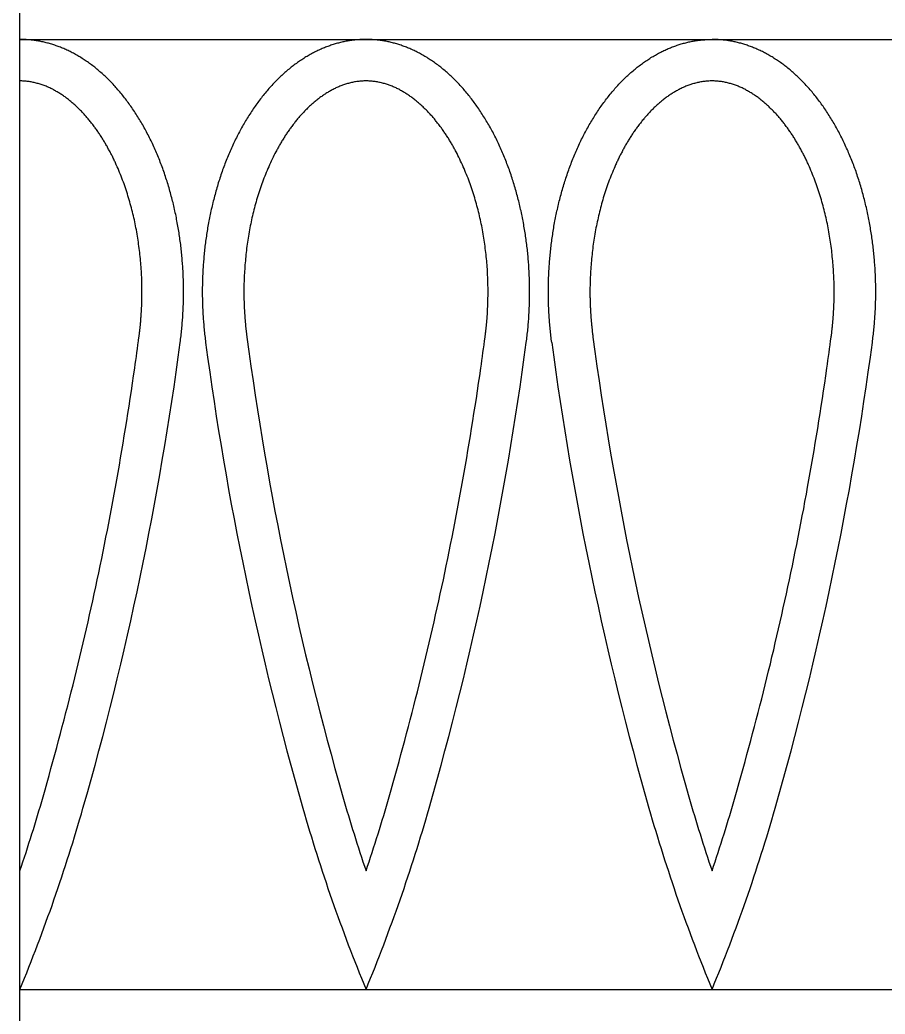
# Model space of a CAD drawing. Extents: x -111 to 2985, y -118 to 122.
# Drawn here: x 35.21 to 45.91, y 17.02 to 29.32 of the extents above; entities that cross this region are included whole.
import ezdxf

# ---------------------------------------------------------------- set-up
doc = ezdxf.new("R2010")
doc.units = 0
doc.layers.add('LAYER_03', color=5, linetype='CONTINUOUS')

msp = doc.modelspace()

# ---------------------------------------------------------------- linework, layer by layer
at = {"layer": 'LAYER_03'}
for points in [[(35.21, 4.476), (35.21, 41.2)], [(35.21, 29.081), (86.554, 29.081)], [(41.785, 25.331), (41.782, 25.352), (41.78, 25.372), (41.777, 25.393), (41.775, 25.414), (41.773, 25.434), (41.77, 25.455), (41.768, 25.475), (41.766, 25.496), (41.764, 25.516), (41.762, 25.537), (41.761, 25.557), (41.759, 25.578), (41.757, 25.598), (41.756, 25.618), (41.754, 25.639), (41.753, 25.659), (41.752, 25.679), (41.751, 25.7), (41.75, 25.72), (41.749, 25.74), (41.748, 25.76), (41.747, 25.78), (41.746, 25.8), (41.746, 25.82), (41.745, 25.84), (41.745, 25.86), (41.744, 25.88), (41.744, 25.9), (41.744, 25.919), (41.744, 25.939), (41.744, 25.959), (41.744, 25.978), (41.744, 25.998), (41.744, 26.018), (41.744, 26.038), (41.745, 26.057), (41.745, 26.077), (41.746, 26.097), (41.746, 26.117), (41.747, 26.137), (41.748, 26.157), (41.749, 26.177), (41.75, 26.198), (41.751, 26.218), (41.752, 26.238), (41.753, 26.258), (41.754, 26.278), (41.756, 26.299), (41.757, 26.319), (41.759, 26.34), (41.76, 26.36), (41.762, 26.38), (41.764, 26.401), (41.766, 26.421), (41.768, 26.442), (41.77, 26.462), (41.772, 26.483), (41.775, 26.504), (41.777, 26.524), (41.78, 26.545), (41.782, 26.565), (41.785, 26.586), (41.788, 26.607), (41.791, 26.627), (41.794, 26.648), (41.797, 26.669), (41.8, 26.69), (41.803, 26.71), (41.806, 26.731), (41.81, 26.752), (41.813, 26.772), (41.817, 26.793), (41.821, 26.814), (41.825, 26.835), (41.829, 26.855), (41.833, 26.876), (41.837, 26.897), (41.841, 26.917), (41.846, 26.938), (41.85, 26.959), (41.855, 26.979), (41.859, 27), (41.864, 27.021), (41.869, 27.041), (41.874, 27.062), (41.879, 27.082), (41.884, 27.103), (41.89, 27.123), (41.895, 27.144), (41.9, 27.164), (41.906, 27.185), (41.912, 27.205), (41.917, 27.225), (41.923, 27.246), (41.929, 27.266), (41.935, 27.286), (41.942, 27.306), (41.948, 27.326), (41.954, 27.346), (41.961, 27.366), (41.967, 27.386), (41.974, 27.406), (41.981, 27.426), (41.988, 27.446), (41.995, 27.466), (42.002, 27.486), (42.009, 27.505), (42.016, 27.525), (42.024, 27.544), (42.031, 27.564), (42.039, 27.583), (42.047, 27.602), (42.054, 27.622), (42.062, 27.641), (42.07, 27.66), (42.078, 27.679), (42.087, 27.698), (42.095, 27.717), (42.103, 27.736), (42.112, 27.754), (42.12, 27.773), (42.129, 27.792), (42.138, 27.81), (42.146, 27.828), (42.155, 27.847), (42.164, 27.865), (42.173, 27.883), (42.183, 27.901), (42.192, 27.919), (42.201, 27.937), (42.211, 27.954), (42.22, 27.972), (42.23, 27.989), (42.24, 28.007), (42.249, 28.024), (42.259, 28.041), (42.269, 28.058), (42.279, 28.075), (42.29, 28.092), (42.3, 28.109), (42.31, 28.125), (42.32, 28.142), (42.331, 28.158), (42.341, 28.175), (42.352, 28.191), (42.363, 28.207), (42.373, 28.223), (42.384, 28.238), (42.395, 28.254), (42.406, 28.27), (42.417, 28.285), (42.428, 28.3), (42.44, 28.315), (42.451, 28.33), (42.462, 28.345), (42.474, 28.36), (42.485, 28.375), (42.497, 28.389), (42.508, 28.403), (42.52, 28.418), (42.532, 28.432), (42.543, 28.446), (42.555, 28.459), (42.567, 28.473), (42.579, 28.486), (42.591, 28.5), (42.603, 28.513), (42.615, 28.526), (42.628, 28.539), (42.64, 28.552), (42.652, 28.564), (42.664, 28.577), (42.677, 28.589), (42.689, 28.601), (42.702, 28.613), (42.714, 28.625), (42.727, 28.637), (42.739, 28.648), (42.752, 28.66), (42.765, 28.671), (42.777, 28.682), (42.79, 28.693), (42.803, 28.704), (42.816, 28.715), (42.829, 28.725), (42.842, 28.736), (42.855, 28.746), (42.868, 28.756), (42.881, 28.766), (42.894, 28.775), (42.907, 28.785), (42.92, 28.794), (42.933, 28.804), (42.946, 28.813), (42.959, 28.822), (42.973, 28.83), (42.986, 28.839), (42.999, 28.847), (43.012, 28.856), (43.026, 28.864), (43.039, 28.872), (43.052, 28.88), (43.066, 28.887), (43.079, 28.895), (43.092, 28.902), (43.106, 28.91), (43.119, 28.917), (43.132, 28.924), (43.146, 28.93), (43.159, 28.937), (43.173, 28.943), (43.186, 28.95), (43.199, 28.956), (43.213, 28.962), (43.226, 28.968), (43.24, 28.973), (43.253, 28.979), (43.267, 28.984), (43.28, 28.989), (43.293, 28.994), (43.307, 28.999), (43.32, 29.004), (43.334, 29.009), (43.347, 29.013), (43.361, 29.017), (43.374, 29.022), (43.387, 29.026), (43.401, 29.03), (43.414, 29.033), (43.427, 29.037), (43.441, 29.04), (43.454, 29.044), (43.467, 29.047), (43.481, 29.05), (43.494, 29.053), (43.507, 29.055), (43.52, 29.058), (43.534, 29.06), (43.547, 29.063), (43.56, 29.065), (43.573, 29.067), (43.586, 29.069), (43.599, 29.07), (43.612, 29.072), (43.625, 29.074), (43.639, 29.075), (43.652, 29.076), (43.665, 29.077), (43.677, 29.078), (43.69, 29.079), (43.703, 29.08), (43.716, 29.08), (43.729, 29.081), (43.742, 29.081), (43.755, 29.081), (43.767, 29.081)], [(43.767, 28.567), (43.754, 28.567), (43.742, 28.567), (43.729, 28.566), (43.716, 28.565), (43.703, 28.565), (43.691, 28.563), (43.678, 28.562), (43.665, 28.561), (43.652, 28.559), (43.64, 28.557), (43.627, 28.555), (43.614, 28.553), (43.602, 28.55), (43.589, 28.548), (43.577, 28.545), (43.564, 28.542), (43.552, 28.538), (43.54, 28.535), (43.527, 28.531), (43.515, 28.527), (43.503, 28.524), (43.491, 28.519), (43.479, 28.515), (43.467, 28.511), (43.455, 28.506), (43.443, 28.501), (43.431, 28.496), (43.419, 28.491), (43.408, 28.486), (43.396, 28.481), (43.385, 28.475), (43.373, 28.469), (43.362, 28.463), (43.35, 28.458), (43.339, 28.451), (43.328, 28.445), (43.317, 28.439), (43.306, 28.432), (43.295, 28.426), (43.284, 28.419), (43.273, 28.412), (43.262, 28.405), (43.251, 28.398), (43.241, 28.391), (43.23, 28.384), (43.22, 28.377), (43.209, 28.369), (43.199, 28.362), (43.189, 28.354), (43.178, 28.346), (43.168, 28.338), (43.158, 28.33), (43.148, 28.322), (43.138, 28.314), (43.129, 28.306), (43.119, 28.298), (43.109, 28.289), (43.1, 28.281), (43.09, 28.272), (43.081, 28.264), (43.071, 28.255), (43.062, 28.246), (43.053, 28.238), (43.043, 28.229), (43.034, 28.22), (43.025, 28.211), (43.016, 28.201), (43.007, 28.192), (42.998, 28.183), (42.99, 28.174), (42.981, 28.164), (42.972, 28.155), (42.964, 28.145), (42.955, 28.136), (42.947, 28.126), (42.938, 28.116), (42.93, 28.106), (42.922, 28.097), (42.914, 28.087), (42.905, 28.077), (42.897, 28.067), (42.889, 28.057), (42.881, 28.047), (42.874, 28.037), (42.866, 28.027), (42.858, 28.016), (42.85, 28.006), (42.843, 27.996), (42.835, 27.985), (42.828, 27.975), (42.82, 27.965), (42.813, 27.954), (42.806, 27.944), (42.798, 27.933), (42.791, 27.923), (42.784, 27.912), (42.777, 27.901), (42.77, 27.891), (42.763, 27.88), (42.756, 27.869), (42.749, 27.858), (42.743, 27.847), (42.736, 27.836), (42.729, 27.825), (42.723, 27.814), (42.716, 27.803), (42.71, 27.792), (42.703, 27.781), (42.697, 27.77), (42.69, 27.759), (42.684, 27.748), (42.678, 27.737), (42.672, 27.725), (42.666, 27.714), (42.66, 27.703), (42.654, 27.692), (42.648, 27.68), (42.642, 27.669), (42.636, 27.657), (42.63, 27.646), (42.624, 27.635), (42.619, 27.623), (42.613, 27.612), (42.608, 27.6), (42.602, 27.588), (42.597, 27.577), (42.591, 27.565), (42.586, 27.554), (42.58, 27.542), (42.575, 27.53), (42.565, 27.507), (42.555, 27.483), (42.544, 27.46), (42.535, 27.436), (42.525, 27.412), (42.515, 27.389), (42.506, 27.365), (42.497, 27.341), (42.488, 27.317), (42.479, 27.293), (42.471, 27.269), (42.462, 27.244), (42.454, 27.22), (42.446, 27.196), (42.438, 27.171), (42.431, 27.147), (42.423, 27.122), (42.416, 27.098), (42.409, 27.073), (42.402, 27.049), (42.395, 27.024), (42.389, 26.999), (42.382, 26.974), (42.376, 26.949), (42.37, 26.925), (42.364, 26.9), (42.358, 26.875), (42.353, 26.85), (42.347, 26.825), (42.342, 26.8), (42.337, 26.774), (42.332, 26.749), (42.327, 26.724), (42.323, 26.699), (42.318, 26.674), (42.314, 26.648), (42.31, 26.623), (42.306, 26.598), (42.302, 26.572), (42.299, 26.547), (42.295, 26.522), (42.292, 26.496), (42.289, 26.471), (42.286, 26.445), (42.283, 26.42), (42.28, 26.394), (42.278, 26.369), (42.275, 26.343), (42.273, 26.318), (42.271, 26.292), (42.269, 26.267), (42.267, 26.241), (42.266, 26.216), (42.264, 26.19), (42.263, 26.165), (42.262, 26.139), (42.261, 26.113), (42.26, 26.088), (42.259, 26.062), (42.259, 26.037), (42.258, 26.011), (42.258, 25.985), (42.258, 25.96)], [(42.258, 25.96), (42.258, 25.951), (42.258, 25.943), (42.258, 25.934), (42.258, 25.925), (42.258, 25.917), (42.258, 25.908), (42.258, 25.899), (42.258, 25.891), (42.259, 25.882), (42.259, 25.873), (42.259, 25.865), (42.259, 25.856), (42.259, 25.847), (42.26, 25.838), (42.26, 25.829), (42.26, 25.821), (42.26, 25.812), (42.261, 25.803), (42.261, 25.794), (42.262, 25.785), (42.262, 25.776), (42.262, 25.767), (42.263, 25.758), (42.263, 25.749), (42.264, 25.74), (42.264, 25.731), (42.265, 25.723), (42.265, 25.714), (42.266, 25.705), (42.266, 25.696), (42.267, 25.687), (42.267, 25.678), (42.268, 25.669), (42.268, 25.66), (42.269, 25.651), (42.27, 25.642), (42.27, 25.633), (42.271, 25.624), (42.272, 25.615), (42.273, 25.606), (42.273, 25.598), (42.274, 25.589), (42.275, 25.58), (42.276, 25.571), (42.276, 25.562), (42.277, 25.553), (42.278, 25.545), (42.279, 25.536), (42.28, 25.527), (42.281, 25.518), (42.282, 25.51), (42.283, 25.501), (42.283, 25.492), (42.284, 25.484), (42.285, 25.475), (42.286, 25.467), (42.287, 25.458), (42.288, 25.45), (42.289, 25.441), (42.29, 25.433), (42.292, 25.424), (42.293, 25.416), (42.294, 25.407), (42.295, 25.399)], [(35.21, 17.329), (53.25, 17.329)], [(35.21, 17.329), (43.767, 17.329)], [(43.767, 17.329), (52.325, 17.329)]]:
    msp.add_lwpolyline(points, dxfattribs=at)
for points in [[(35.21, 17.329, 0.028059), (35.99, 19.571, 0.036624), (37.192, 25.331), (37.195, 25.352), (37.197, 25.372), (37.2, 25.393), (37.202, 25.414), (37.205, 25.434), (37.207, 25.455), (37.209, 25.475), (37.211, 25.496), (37.213, 25.516), (37.215, 25.537), (37.217, 25.557), (37.218, 25.578), (37.22, 25.598), (37.221, 25.618), (37.223, 25.639), (37.224, 25.659), (37.225, 25.679), (37.226, 25.7), (37.227, 25.72), (37.228, 25.74), (37.229, 25.76), (37.23, 25.78), (37.231, 25.8), (37.231, 25.82), (37.232, 25.84), (37.232, 25.86), (37.233, 25.88), (37.233, 25.9), (37.233, 25.919), (37.233, 25.939), (37.233, 25.959), (37.233, 25.978), (37.233, 25.998), (37.233, 26.018), (37.233, 26.038), (37.232, 26.057), (37.232, 26.077), (37.231, 26.097), (37.231, 26.117), (37.23, 26.137), (37.229, 26.157), (37.229, 26.177), (37.228, 26.198), (37.227, 26.218), (37.225, 26.238), (37.224, 26.258), (37.223, 26.278), (37.221, 26.299), (37.22, 26.319), (37.218, 26.34), (37.217, 26.36), (37.215, 26.38), (37.213, 26.401), (37.211, 26.421), (37.209, 26.442), (37.207, 26.462), (37.205, 26.483), (37.202, 26.504), (37.2, 26.524), (37.198, 26.545), (37.195, 26.565), (37.192, 26.586), (37.189, 26.607), (37.187, 26.627), (37.184, 26.648), (37.181, 26.669), (37.177, 26.69), (37.174, 26.71), (37.171, 26.731), (37.167, 26.752), (37.164, 26.772), (37.16, 26.793), (37.156, 26.814), (37.152, 26.835), (37.148, 26.855), (37.144, 26.876), (37.14, 26.897), (37.136, 26.917), (37.131, 26.938), (37.127, 26.959), (37.122, 26.979), (37.118, 27), (37.113, 27.021), (37.108, 27.041), (37.103, 27.062), (37.098, 27.082), (37.093, 27.103), (37.088, 27.123), (37.082, 27.144), (37.077, 27.164), (37.071, 27.185), (37.065, 27.205), (37.06, 27.225), (37.054, 27.246), (37.048, 27.266), (37.042, 27.286), (37.035, 27.306), (37.029, 27.326), (37.023, 27.346), (37.016, 27.366), (37.01, 27.386), (37.003, 27.406), (36.996, 27.426), (36.989, 27.446), (36.982, 27.466), (36.975, 27.486), (36.968, 27.505), (36.961, 27.525), (36.953, 27.544), (36.946, 27.564), (36.938, 27.583), (36.931, 27.602), (36.923, 27.622), (36.915, 27.641), (36.907, 27.66), (36.899, 27.679), (36.891, 27.698), (36.882, 27.717), (36.874, 27.736), (36.866, 27.754), (36.857, 27.773), (36.848, 27.792), (36.84, 27.81), (36.831, 27.828), (36.822, 27.847), (36.813, 27.865), (36.804, 27.883), (36.795, 27.901), (36.785, 27.919), (36.776, 27.937), (36.766, 27.954), (36.757, 27.972), (36.747, 27.989), (36.737, 28.007), (36.728, 28.024), (36.718, 28.041), (36.708, 28.058), (36.698, 28.075), (36.688, 28.092), (36.677, 28.109), (36.667, 28.125), (36.657, 28.142), (36.646, 28.158), (36.636, 28.175), (36.625, 28.191), (36.614, 28.207), (36.604, 28.223), (36.593, 28.238), (36.582, 28.254), (36.571, 28.27), (36.56, 28.285), (36.549, 28.3), (36.538, 28.315), (36.526, 28.33), (36.515, 28.345), (36.504, 28.36), (36.492, 28.375), (36.481, 28.389), (36.469, 28.403), (36.457, 28.418), (36.446, 28.432), (36.434, 28.446), (36.422, 28.459), (36.41, 28.473), (36.398, 28.486), (36.386, 28.5), (36.374, 28.513), (36.362, 28.526), (36.35, 28.539), (36.337, 28.552), (36.325, 28.564), (36.313, 28.577), (36.3, 28.589), (36.288, 28.601), (36.275, 28.613), (36.263, 28.625), (36.25, 28.637), (36.238, 28.648), (36.225, 28.66), (36.212, 28.671), (36.2, 28.682), (36.187, 28.693), (36.174, 28.704), (36.161, 28.715), (36.148, 28.725), (36.135, 28.736), (36.122, 28.746), (36.11, 28.756), (36.096, 28.766), (36.083, 28.775), (36.07, 28.785), (36.057, 28.794), (36.044, 28.804), (36.031, 28.813), (36.018, 28.822), (36.005, 28.83), (35.991, 28.839), (35.978, 28.847), (35.965, 28.856), (35.952, 28.864), (35.938, 28.872), (35.925, 28.88), (35.912, 28.887), (35.898, 28.895), (35.885, 28.902), (35.872, 28.91), (35.858, 28.917), (35.845, 28.924), (35.831, 28.93), (35.818, 28.937), (35.805, 28.943), (35.791, 28.95), (35.778, 28.956), (35.764, 28.962), (35.751, 28.968), (35.737, 28.973), (35.724, 28.979), (35.711, 28.984), (35.697, 28.989), (35.684, 28.994), (35.67, 28.999), (35.657, 29.004), (35.643, 29.009), (35.63, 29.013), (35.617, 29.017), (35.603, 29.022), (35.59, 29.026), (35.576, 29.03), (35.563, 29.033), (35.55, 29.037), (35.536, 29.04), (35.523, 29.044), (35.51, 29.047), (35.497, 29.05), (35.483, 29.053), (35.47, 29.055), (35.457, 29.058), (35.444, 29.06), (35.43, 29.063), (35.417, 29.065), (35.404, 29.067), (35.391, 29.069), (35.378, 29.07), (35.365, 29.072), (35.352, 29.074), (35.339, 29.075), (35.326, 29.076), (35.313, 29.077), (35.3, 29.078), (35.287, 29.079), (35.274, 29.08), (35.261, 29.08), (35.248, 29.081), (35.235, 29.081), (35.223, 29.081), (35.21, 29.081)], [(43.767, 17.329, 0.028059), (44.548, 19.571, 0.036624), (45.749, 25.331), (45.752, 25.352), (45.755, 25.372), (45.757, 25.393), (45.76, 25.414), (45.762, 25.434), (45.764, 25.455), (45.766, 25.475), (45.768, 25.496), (45.77, 25.516), (45.772, 25.537), (45.774, 25.557), (45.776, 25.578), (45.777, 25.598), (45.779, 25.618), (45.78, 25.639), (45.781, 25.659), (45.783, 25.679), (45.784, 25.7), (45.785, 25.72), (45.786, 25.74), (45.787, 25.76), (45.788, 25.78), (45.788, 25.8), (45.789, 25.82), (45.789, 25.84), (45.79, 25.86), (45.79, 25.88), (45.791, 25.9), (45.791, 25.919), (45.791, 25.939), (45.791, 25.959), (45.791, 25.978), (45.791, 25.998), (45.791, 26.018), (45.79, 26.038), (45.79, 26.057), (45.789, 26.077), (45.789, 26.097), (45.788, 26.117), (45.788, 26.137), (45.787, 26.157), (45.786, 26.177), (45.785, 26.198), (45.784, 26.218), (45.783, 26.238), (45.782, 26.258), (45.78, 26.278), (45.779, 26.299), (45.777, 26.319), (45.776, 26.34), (45.774, 26.36), (45.772, 26.38), (45.771, 26.401), (45.769, 26.421), (45.767, 26.442), (45.764, 26.462), (45.762, 26.483), (45.76, 26.504), (45.758, 26.524), (45.755, 26.545), (45.752, 26.565), (45.75, 26.586), (45.747, 26.607), (45.744, 26.627), (45.741, 26.648), (45.738, 26.669), (45.735, 26.69), (45.732, 26.71), (45.728, 26.731), (45.725, 26.752), (45.721, 26.772), (45.717, 26.793), (45.714, 26.814), (45.71, 26.835), (45.706, 26.855), (45.702, 26.876), (45.698, 26.897), (45.693, 26.917), (45.689, 26.938), (45.684, 26.959), (45.68, 26.979), (45.675, 27), (45.67, 27.021), (45.666, 27.041), (45.661, 27.062), (45.655, 27.082), (45.65, 27.103), (45.645, 27.123), (45.64, 27.144), (45.634, 27.164), (45.629, 27.185), (45.623, 27.205), (45.617, 27.225), (45.611, 27.246), (45.605, 27.266), (45.599, 27.286), (45.593, 27.306), (45.587, 27.326), (45.58, 27.346), (45.574, 27.366), (45.567, 27.386), (45.56, 27.406), (45.554, 27.426), (45.547, 27.446), (45.54, 27.466), (45.533, 27.486), (45.525, 27.505), (45.518, 27.525), (45.511, 27.544), (45.503, 27.564), (45.496, 27.583), (45.488, 27.602), (45.48, 27.622), (45.472, 27.641), (45.464, 27.66), (45.456, 27.679), (45.448, 27.698), (45.44, 27.717), (45.431, 27.736), (45.423, 27.754), (45.414, 27.773), (45.406, 27.792), (45.397, 27.81), (45.388, 27.828), (45.379, 27.847), (45.37, 27.865), (45.361, 27.883), (45.352, 27.901), (45.343, 27.919), (45.333, 27.937), (45.324, 27.954), (45.314, 27.972), (45.305, 27.989), (45.295, 28.007), (45.285, 28.024), (45.275, 28.041), (45.265, 28.058), (45.255, 28.075), (45.245, 28.092), (45.235, 28.109), (45.225, 28.125), (45.214, 28.142), (45.204, 28.158), (45.193, 28.175), (45.183, 28.191), (45.172, 28.207), (45.161, 28.223), (45.15, 28.238), (45.139, 28.254), (45.128, 28.27), (45.117, 28.285), (45.106, 28.3), (45.095, 28.315), (45.084, 28.33), (45.072, 28.345), (45.061, 28.36), (45.049, 28.375), (45.038, 28.389), (45.026, 28.403), (45.015, 28.418), (45.003, 28.432), (44.991, 28.446), (44.979, 28.459), (44.967, 28.473), (44.955, 28.486), (44.943, 28.5), (44.931, 28.513), (44.919, 28.526), (44.907, 28.539), (44.895, 28.552), (44.883, 28.564), (44.87, 28.577), (44.858, 28.589), (44.845, 28.601), (44.833, 28.613), (44.82, 28.625), (44.808, 28.637), (44.795, 28.648), (44.783, 28.66), (44.77, 28.671), (44.757, 28.682), (44.744, 28.693), (44.732, 28.704), (44.719, 28.715), (44.706, 28.725), (44.693, 28.736), (44.68, 28.746), (44.667, 28.756), (44.654, 28.766), (44.641, 28.775), (44.628, 28.785), (44.615, 28.794), (44.602, 28.804), (44.588, 28.813), (44.575, 28.822), (44.562, 28.83), (44.549, 28.839), (44.536, 28.847), (44.522, 28.856), (44.509, 28.864), (44.496, 28.872), (44.482, 28.88), (44.469, 28.887), (44.456, 28.895), (44.442, 28.902), (44.429, 28.91), (44.416, 28.917), (44.402, 28.924), (44.389, 28.93), (44.375, 28.937), (44.362, 28.943), (44.349, 28.95), (44.335, 28.956), (44.322, 28.962), (44.308, 28.968), (44.295, 28.973), (44.281, 28.979), (44.268, 28.984), (44.255, 28.989), (44.241, 28.994), (44.228, 28.999), (44.214, 29.004), (44.201, 29.009), (44.187, 29.013), (44.174, 29.017), (44.161, 29.022), (44.147, 29.026), (44.134, 29.03), (44.121, 29.033), (44.107, 29.037), (44.094, 29.04), (44.081, 29.044), (44.067, 29.047), (44.054, 29.05), (44.041, 29.053), (44.027, 29.055), (44.014, 29.058), (44.001, 29.06), (43.988, 29.063), (43.975, 29.065), (43.961, 29.067), (43.948, 29.069), (43.935, 29.07), (43.922, 29.072), (43.909, 29.074), (43.896, 29.075), (43.883, 29.076), (43.87, 29.077), (43.857, 29.078), (43.844, 29.079), (43.831, 29.08), (43.818, 29.08), (43.806, 29.081), (43.793, 29.081), (43.78, 29.081), (43.767, 29.081)], [(35.21, 18.795, 0.011639), (35.496, 19.712), (35.521, 19.8), (35.545, 19.887), (35.57, 19.974), (35.594, 20.061), (35.618, 20.147), (35.642, 20.234), (35.665, 20.321), (35.688, 20.407), (35.711, 20.494), (35.734, 20.58), (35.757, 20.666), (35.779, 20.753), (35.801, 20.839), (35.823, 20.925), (35.845, 21.011), (35.867, 21.098), (35.888, 21.184), (35.909, 21.27), (35.93, 21.356), (35.951, 21.443), (35.971, 21.529), (35.992, 21.615), (36.012, 21.702), (36.032, 21.788), (36.052, 21.875), (36.071, 21.961), (36.091, 22.048), (36.11, 22.135), (36.129, 22.222), (36.148, 22.309), (36.166, 22.396), (36.185, 22.483), (36.203, 22.571), (36.221, 22.658), (36.239, 22.746), (36.256, 22.834), (36.274, 22.922), (36.291, 23.01), (36.309, 23.098), (36.326, 23.187), (36.342, 23.276), (36.359, 23.365), (36.375, 23.454), (36.392, 23.543), (36.408, 23.633), (36.424, 23.723), (36.44, 23.813), (36.455, 23.904), (36.471, 23.995), (36.486, 24.086), (36.501, 24.177), (36.516, 24.269), (36.531, 24.361), (36.545, 24.453), (36.56, 24.546), (36.574, 24.639), (36.588, 24.733), (36.602, 24.827), (36.616, 24.921), (36.63, 25.016), (36.636, 25.063), (36.643, 25.111), (36.65, 25.159), (36.656, 25.207), (36.663, 25.254), (36.669, 25.303), (36.676, 25.351), (36.682, 25.399), (36.684, 25.408), (36.685, 25.417), (36.686, 25.426), (36.687, 25.435), (36.688, 25.444), (36.689, 25.453), (36.69, 25.462), (36.691, 25.47), (36.692, 25.479), (36.693, 25.488), (36.694, 25.497), (36.695, 25.506), (36.696, 25.515), (36.697, 25.524), (36.698, 25.533), (36.699, 25.542), (36.7, 25.55), (36.701, 25.559), (36.701, 25.568), (36.702, 25.577), (36.703, 25.586), (36.704, 25.595), (36.705, 25.604), (36.705, 25.612), (36.706, 25.621), (36.707, 25.63), (36.707, 25.639), (36.708, 25.648), (36.709, 25.656), (36.709, 25.665), (36.71, 25.674), (36.71, 25.683), (36.711, 25.692), (36.711, 25.7), (36.712, 25.709), (36.713, 25.718), (36.713, 25.727), (36.713, 25.735), (36.714, 25.744), (36.714, 25.753), (36.715, 25.762), (36.715, 25.77), (36.716, 25.779), (36.716, 25.788), (36.716, 25.796), (36.717, 25.805), (36.717, 25.814), (36.717, 25.822), (36.717, 25.831), (36.718, 25.84), (36.718, 25.848), (36.718, 25.857), (36.718, 25.866), (36.718, 25.874), (36.719, 25.883), (36.719, 25.891), (36.719, 25.9), (36.719, 25.908), (36.719, 25.917), (36.719, 25.926), (36.719, 25.934), (36.719, 25.943), (36.719, 25.951), (36.719, 25.96), (36.719, 25.985), (36.719, 26.011), (36.719, 26.037), (36.718, 26.062), (36.717, 26.088), (36.717, 26.113), (36.716, 26.139), (36.714, 26.165), (36.713, 26.19), (36.712, 26.216), (36.71, 26.241), (36.708, 26.267), (36.706, 26.292), (36.704, 26.318), (36.702, 26.343), (36.699, 26.369), (36.697, 26.394), (36.694, 26.42), (36.691, 26.445), (36.688, 26.471), (36.685, 26.496), (36.682, 26.522), (36.678, 26.547), (36.675, 26.572), (36.671, 26.598), (36.667, 26.623), (36.663, 26.648), (36.659, 26.674), (36.654, 26.699), (36.65, 26.724), (36.645, 26.749), (36.64, 26.774), (36.635, 26.8), (36.63, 26.825), (36.625, 26.85), (36.619, 26.875), (36.613, 26.9), (36.607, 26.925), (36.601, 26.949), (36.595, 26.974), (36.589, 26.999), (36.582, 27.024), (36.575, 27.049), (36.568, 27.073), (36.561, 27.098), (36.554, 27.122), (36.546, 27.147), (36.539, 27.171), (36.531, 27.196), (36.523, 27.22), (36.515, 27.244), (36.506, 27.269), (36.498, 27.293), (36.489, 27.317), (36.48, 27.341), (36.471, 27.365), (36.462, 27.389), (36.452, 27.412), (36.443, 27.436), (36.433, 27.46), (36.423, 27.483), (36.412, 27.507), (36.402, 27.53), (36.397, 27.542), (36.391, 27.554), (36.386, 27.565), (36.381, 27.577), (36.375, 27.588), (36.37, 27.6), (36.364, 27.612), (36.358, 27.623), (36.353, 27.635), (36.347, 27.646), (36.341, 27.657), (36.335, 27.669), (36.329, 27.68), (36.324, 27.692), (36.318, 27.703), (36.311, 27.714), (36.305, 27.725), (36.299, 27.737), (36.293, 27.748), (36.287, 27.759), (36.28, 27.77), (36.274, 27.781), (36.268, 27.792), (36.261, 27.803), (36.255, 27.814), (36.248, 27.825), (36.241, 27.836), (36.235, 27.847), (36.228, 27.858), (36.221, 27.869), (36.214, 27.88), (36.207, 27.891), (36.2, 27.901), (36.193, 27.912), (36.186, 27.923), (36.179, 27.933), (36.172, 27.944), (36.164, 27.954), (36.157, 27.965), (36.149, 27.975), (36.142, 27.986), (36.134, 27.996), (36.127, 28.006), (36.119, 28.016), (36.111, 28.027), (36.104, 28.037), (36.096, 28.047), (36.088, 28.057), (36.08, 28.067), (36.072, 28.077), (36.064, 28.087), (36.055, 28.097), (36.047, 28.107), (36.039, 28.116), (36.03, 28.126), (36.022, 28.136), (36.013, 28.145), (36.005, 28.155), (35.996, 28.164), (35.988, 28.174), (35.979, 28.183), (35.97, 28.192), (35.961, 28.201), (35.952, 28.21), (35.943, 28.22), (35.934, 28.228), (35.925, 28.237), (35.915, 28.246), (35.906, 28.255), (35.897, 28.264), (35.887, 28.272), (35.878, 28.281), (35.868, 28.289), (35.858, 28.298), (35.849, 28.306), (35.839, 28.314), (35.829, 28.322), (35.819, 28.33), (35.809, 28.338), (35.799, 28.346), (35.788, 28.354), (35.778, 28.362), (35.768, 28.369), (35.757, 28.377), (35.747, 28.384), (35.736, 28.391), (35.726, 28.398), (35.715, 28.405), (35.704, 28.412), (35.693, 28.419), (35.682, 28.426), (35.671, 28.432), (35.66, 28.439), (35.649, 28.445), (35.638, 28.451), (35.627, 28.458), (35.615, 28.464), (35.604, 28.469), (35.593, 28.475), (35.581, 28.481), (35.569, 28.486), (35.558, 28.491), (35.546, 28.496), (35.534, 28.501), (35.522, 28.506), (35.51, 28.511), (35.498, 28.515), (35.486, 28.519), (35.474, 28.524), (35.462, 28.527), (35.45, 28.531), (35.437, 28.535), (35.425, 28.538), (35.413, 28.542), (35.4, 28.545), (35.388, 28.548), (35.375, 28.55), (35.363, 28.553), (35.35, 28.555), (35.337, 28.557), (35.325, 28.559), (35.312, 28.561), (35.299, 28.562), (35.287, 28.563), (35.274, 28.565), (35.261, 28.565), (35.248, 28.566), (35.235, 28.567), (35.223, 28.567), (35.21, 28.567)], [(43.767, 18.795, 0.011639), (44.053, 19.712), (44.078, 19.8), (44.103, 19.887), (44.127, 19.974), (44.151, 20.061), (44.175, 20.147), (44.199, 20.234), (44.223, 20.321), (44.246, 20.407), (44.269, 20.494), (44.292, 20.58), (44.314, 20.666), (44.337, 20.753), (44.359, 20.839), (44.381, 20.925), (44.403, 21.011), (44.424, 21.098), (44.446, 21.184), (44.467, 21.27), (44.488, 21.356), (44.508, 21.443), (44.529, 21.529), (44.549, 21.615), (44.569, 21.702), (44.589, 21.788), (44.609, 21.875), (44.629, 21.961), (44.648, 22.048), (44.667, 22.135), (44.686, 22.222), (44.705, 22.309), (44.724, 22.396), (44.742, 22.483), (44.76, 22.571), (44.778, 22.658), (44.796, 22.746), (44.814, 22.834), (44.831, 22.922), (44.849, 23.01), (44.866, 23.098), (44.883, 23.187), (44.9, 23.276), (44.916, 23.365), (44.933, 23.454), (44.949, 23.543), (44.965, 23.633), (44.981, 23.723), (44.997, 23.813), (45.013, 23.904), (45.028, 23.995), (45.043, 24.086), (45.058, 24.177), (45.073, 24.269), (45.088, 24.361), (45.103, 24.453), (45.117, 24.546), (45.131, 24.639), (45.146, 24.733), (45.16, 24.827), (45.173, 24.921), (45.187, 25.016), (45.194, 25.063), (45.2, 25.111), (45.207, 25.159), (45.214, 25.207), (45.22, 25.254), (45.227, 25.303), (45.233, 25.351), (45.24, 25.399), (45.241, 25.408), (45.242, 25.417), (45.243, 25.426), (45.244, 25.435), (45.246, 25.444), (45.247, 25.453), (45.248, 25.462), (45.249, 25.47), (45.25, 25.479), (45.251, 25.488), (45.252, 25.497), (45.253, 25.506), (45.254, 25.515), (45.255, 25.524), (45.255, 25.533), (45.256, 25.542), (45.257, 25.55), (45.258, 25.559), (45.259, 25.568), (45.26, 25.577), (45.26, 25.586), (45.261, 25.595), (45.262, 25.604), (45.263, 25.612), (45.263, 25.621), (45.264, 25.63), (45.265, 25.639), (45.265, 25.648), (45.266, 25.656), (45.267, 25.665), (45.267, 25.674), (45.268, 25.683), (45.268, 25.692), (45.269, 25.7), (45.269, 25.709), (45.27, 25.718), (45.27, 25.727), (45.271, 25.735), (45.271, 25.744), (45.272, 25.753), (45.272, 25.762), (45.273, 25.77), (45.273, 25.779), (45.273, 25.788), (45.274, 25.796), (45.274, 25.805), (45.274, 25.814), (45.275, 25.822), (45.275, 25.831), (45.275, 25.84), (45.275, 25.848), (45.276, 25.857), (45.276, 25.866), (45.276, 25.874), (45.276, 25.883), (45.276, 25.891), (45.276, 25.9), (45.276, 25.908), (45.277, 25.917), (45.277, 25.926), (45.277, 25.934), (45.277, 25.943), (45.277, 25.951), (45.277, 25.96), (45.277, 25.985), (45.276, 26.011), (45.276, 26.037), (45.276, 26.062), (45.275, 26.088), (45.274, 26.113), (45.273, 26.139), (45.272, 26.165), (45.27, 26.19), (45.269, 26.216), (45.267, 26.241), (45.266, 26.267), (45.264, 26.292), (45.262, 26.318), (45.259, 26.343), (45.257, 26.369), (45.254, 26.394), (45.252, 26.42), (45.249, 26.445), (45.246, 26.471), (45.243, 26.496), (45.239, 26.522), (45.236, 26.547), (45.232, 26.572), (45.228, 26.598), (45.225, 26.623), (45.22, 26.648), (45.216, 26.674), (45.212, 26.699), (45.207, 26.724), (45.202, 26.749), (45.198, 26.774), (45.193, 26.8), (45.187, 26.825), (45.182, 26.85), (45.176, 26.875), (45.171, 26.9), (45.165, 26.925), (45.159, 26.949), (45.152, 26.974), (45.146, 26.999), (45.139, 27.024), (45.133, 27.049), (45.126, 27.073), (45.119, 27.098), (45.111, 27.122), (45.104, 27.147), (45.096, 27.171), (45.088, 27.196), (45.08, 27.22), (45.072, 27.244), (45.064, 27.269), (45.055, 27.293), (45.046, 27.317), (45.037, 27.341), (45.028, 27.365), (45.019, 27.389), (45.01, 27.412), (45, 27.436), (44.99, 27.46), (44.98, 27.483), (44.97, 27.507), (44.959, 27.53), (44.954, 27.542), (44.949, 27.554), (44.943, 27.565), (44.938, 27.577), (44.933, 27.588), (44.927, 27.6), (44.921, 27.612), (44.916, 27.623), (44.91, 27.635), (44.904, 27.646), (44.899, 27.657), (44.893, 27.669), (44.887, 27.68), (44.881, 27.692), (44.875, 27.703), (44.869, 27.714), (44.863, 27.725), (44.857, 27.737), (44.85, 27.748), (44.844, 27.759), (44.838, 27.77), (44.832, 27.781), (44.825, 27.792), (44.819, 27.803), (44.812, 27.814), (44.805, 27.825), (44.799, 27.836), (44.792, 27.847), (44.785, 27.858), (44.778, 27.869), (44.772, 27.88), (44.765, 27.891), (44.758, 27.901), (44.751, 27.912), (44.743, 27.923), (44.736, 27.933), (44.729, 27.944), (44.722, 27.954), (44.714, 27.965), (44.707, 27.975), (44.699, 27.986), (44.692, 27.996), (44.684, 28.006), (44.676, 28.016), (44.669, 28.027), (44.661, 28.037), (44.653, 28.047), (44.645, 28.057), (44.637, 28.067), (44.629, 28.077), (44.621, 28.087), (44.613, 28.097), (44.605, 28.107), (44.596, 28.116), (44.588, 28.126), (44.579, 28.136), (44.571, 28.145), (44.562, 28.155), (44.554, 28.164), (44.545, 28.174), (44.536, 28.183), (44.527, 28.192), (44.518, 28.201), (44.509, 28.21), (44.5, 28.22), (44.491, 28.228), (44.482, 28.237), (44.473, 28.246), (44.463, 28.255), (44.454, 28.264), (44.445, 28.272), (44.435, 28.281), (44.425, 28.289), (44.416, 28.298), (44.406, 28.306), (44.396, 28.314), (44.386, 28.322), (44.376, 28.33), (44.366, 28.338), (44.356, 28.346), (44.346, 28.354), (44.336, 28.362), (44.325, 28.369), (44.315, 28.377), (44.304, 28.384), (44.294, 28.391), (44.283, 28.398), (44.272, 28.405), (44.262, 28.412), (44.251, 28.419), (44.24, 28.426), (44.229, 28.432), (44.218, 28.439), (44.207, 28.445), (44.195, 28.451), (44.184, 28.458), (44.173, 28.464), (44.161, 28.469), (44.15, 28.475), (44.138, 28.481), (44.127, 28.486), (44.115, 28.491), (44.103, 28.496), (44.092, 28.501), (44.08, 28.506), (44.068, 28.511), (44.056, 28.515), (44.044, 28.519), (44.032, 28.524), (44.019, 28.527), (44.007, 28.531), (43.995, 28.535), (43.983, 28.538), (43.97, 28.542), (43.958, 28.545), (43.945, 28.548), (43.933, 28.55), (43.92, 28.553), (43.908, 28.555), (43.895, 28.557), (43.882, 28.559), (43.87, 28.561), (43.857, 28.562), (43.844, 28.563), (43.831, 28.565), (43.818, 28.565), (43.806, 28.566), (43.793, 28.567), (43.78, 28.567), (43.767, 28.567)], [(42.295, 25.399, 0.036624), (43.481, 19.712)], [(41.785, 25.331, 0.036624), (42.987, 19.571)], [(43.481, 19.712, 0.011639), (43.767, 18.795)], [(42.987, 19.571, 0.028059), (43.767, 17.329)]]:
    msp.add_lwpolyline(points, format="xyb", dxfattribs=at)
for points in [[(39.489, 17.329, 0.028059), (40.269, 19.571, 0.036624), (41.471, 25.331), (41.473, 25.352), (41.476, 25.372), (41.479, 25.393), (41.481, 25.414), (41.483, 25.434), (41.486, 25.455), (41.488, 25.475), (41.49, 25.496), (41.492, 25.516), (41.494, 25.537), (41.495, 25.557), (41.497, 25.578), (41.499, 25.598), (41.5, 25.618), (41.501, 25.639), (41.503, 25.659), (41.504, 25.679), (41.505, 25.7), (41.506, 25.72), (41.507, 25.74), (41.508, 25.76), (41.509, 25.78), (41.51, 25.8), (41.51, 25.82), (41.511, 25.84), (41.511, 25.86), (41.512, 25.88), (41.512, 25.9), (41.512, 25.919), (41.512, 25.939), (41.512, 25.959), (41.512, 25.978), (41.512, 25.998), (41.512, 26.018), (41.512, 26.038), (41.511, 26.057), (41.511, 26.077), (41.51, 26.097), (41.51, 26.117), (41.509, 26.137), (41.508, 26.157), (41.507, 26.177), (41.506, 26.198), (41.505, 26.218), (41.504, 26.238), (41.503, 26.258), (41.502, 26.278), (41.5, 26.299), (41.499, 26.319), (41.497, 26.34), (41.495, 26.36), (41.494, 26.38), (41.492, 26.401), (41.49, 26.421), (41.488, 26.442), (41.486, 26.462), (41.484, 26.483), (41.481, 26.504), (41.479, 26.524), (41.476, 26.545), (41.474, 26.565), (41.471, 26.586), (41.468, 26.607), (41.465, 26.627), (41.462, 26.648), (41.459, 26.669), (41.456, 26.69), (41.453, 26.71), (41.449, 26.731), (41.446, 26.752), (41.442, 26.772), (41.439, 26.793), (41.435, 26.814), (41.431, 26.835), (41.427, 26.855), (41.423, 26.876), (41.419, 26.897), (41.415, 26.917), (41.41, 26.938), (41.406, 26.959), (41.401, 26.979), (41.396, 27), (41.392, 27.021), (41.387, 27.041), (41.382, 27.062), (41.377, 27.082), (41.372, 27.103), (41.366, 27.123), (41.361, 27.144), (41.355, 27.164), (41.35, 27.185), (41.344, 27.205), (41.338, 27.225), (41.332, 27.246), (41.326, 27.266), (41.32, 27.286), (41.314, 27.306), (41.308, 27.326), (41.302, 27.346), (41.295, 27.366), (41.288, 27.386), (41.282, 27.406), (41.275, 27.426), (41.268, 27.446), (41.261, 27.466), (41.254, 27.486), (41.247, 27.505), (41.239, 27.525), (41.232, 27.544), (41.225, 27.564), (41.217, 27.583), (41.209, 27.602), (41.201, 27.622), (41.194, 27.641), (41.186, 27.66), (41.178, 27.679), (41.169, 27.698), (41.161, 27.717), (41.153, 27.736), (41.144, 27.754), (41.136, 27.773), (41.127, 27.792), (41.118, 27.81), (41.109, 27.828), (41.101, 27.847), (41.092, 27.865), (41.082, 27.883), (41.073, 27.901), (41.064, 27.919), (41.055, 27.937), (41.045, 27.954), (41.036, 27.972), (41.026, 27.989), (41.016, 28.007), (41.006, 28.024), (40.997, 28.041), (40.987, 28.058), (40.976, 28.075), (40.966, 28.092), (40.956, 28.109), (40.946, 28.125), (40.935, 28.142), (40.925, 28.158), (40.914, 28.175), (40.904, 28.191), (40.893, 28.207), (40.882, 28.223), (40.872, 28.238), (40.861, 28.254), (40.85, 28.27), (40.839, 28.285), (40.827, 28.3), (40.816, 28.315), (40.805, 28.33), (40.794, 28.345), (40.782, 28.36), (40.771, 28.375), (40.759, 28.389), (40.748, 28.403), (40.736, 28.418), (40.724, 28.432), (40.712, 28.446), (40.701, 28.459), (40.689, 28.473), (40.677, 28.486), (40.665, 28.5), (40.653, 28.513), (40.641, 28.526), (40.628, 28.539), (40.616, 28.552), (40.604, 28.564), (40.592, 28.577), (40.579, 28.589), (40.567, 28.601), (40.554, 28.613), (40.542, 28.625), (40.529, 28.637), (40.516, 28.648), (40.504, 28.66), (40.491, 28.671), (40.478, 28.682), (40.466, 28.693), (40.453, 28.704), (40.44, 28.715), (40.427, 28.725), (40.414, 28.736), (40.401, 28.746), (40.388, 28.756), (40.375, 28.766), (40.362, 28.775), (40.349, 28.785), (40.336, 28.794), (40.323, 28.804), (40.31, 28.813), (40.297, 28.822), (40.283, 28.83), (40.27, 28.839), (40.257, 28.847), (40.244, 28.856), (40.23, 28.864), (40.217, 28.872), (40.204, 28.88), (40.19, 28.887), (40.177, 28.895), (40.164, 28.902), (40.15, 28.91), (40.137, 28.917), (40.123, 28.924), (40.11, 28.93), (40.097, 28.937), (40.083, 28.943), (40.07, 28.95), (40.056, 28.956), (40.043, 28.962), (40.03, 28.968), (40.016, 28.973), (40.003, 28.979), (39.989, 28.984), (39.976, 28.989), (39.962, 28.994), (39.949, 28.999), (39.936, 29.004), (39.922, 29.009), (39.909, 29.013), (39.895, 29.017), (39.882, 29.022), (39.869, 29.026), (39.855, 29.03), (39.842, 29.033), (39.829, 29.037), (39.815, 29.04), (39.802, 29.044), (39.789, 29.047), (39.775, 29.05), (39.762, 29.053), (39.749, 29.055), (39.735, 29.058), (39.722, 29.06), (39.709, 29.063), (39.696, 29.065), (39.683, 29.067), (39.67, 29.069), (39.657, 29.07), (39.643, 29.072), (39.63, 29.074), (39.617, 29.075), (39.604, 29.076), (39.591, 29.077), (39.578, 29.078), (39.565, 29.079), (39.553, 29.08), (39.54, 29.08), (39.527, 29.081), (39.514, 29.081), (39.501, 29.081), (39.489, 29.081), (39.476, 29.081), (39.463, 29.081), (39.45, 29.081), (39.437, 29.08), (39.425, 29.08), (39.412, 29.079), (39.399, 29.078), (39.386, 29.077), (39.373, 29.076), (39.36, 29.075), (39.347, 29.074), (39.334, 29.072), (39.321, 29.07), (39.308, 29.069), (39.294, 29.067), (39.281, 29.065), (39.268, 29.063), (39.255, 29.06), (39.242, 29.058), (39.228, 29.055), (39.215, 29.053), (39.202, 29.05), (39.189, 29.047), (39.175, 29.044), (39.162, 29.04), (39.149, 29.037), (39.135, 29.033), (39.122, 29.03), (39.109, 29.026), (39.095, 29.022), (39.082, 29.017), (39.068, 29.013), (39.055, 29.009), (39.042, 29.004), (39.028, 28.999), (39.015, 28.994), (39.001, 28.989), (38.988, 28.984), (38.974, 28.979), (38.961, 28.973), (38.948, 28.968), (38.934, 28.962), (38.921, 28.956), (38.907, 28.95), (38.894, 28.943), (38.88, 28.937), (38.867, 28.93), (38.854, 28.924), (38.84, 28.917), (38.827, 28.91), (38.814, 28.902), (38.8, 28.895), (38.787, 28.887), (38.773, 28.88), (38.76, 28.872), (38.747, 28.864), (38.734, 28.856), (38.72, 28.847), (38.707, 28.839), (38.694, 28.83), (38.681, 28.822), (38.667, 28.813), (38.654, 28.804), (38.641, 28.794), (38.628, 28.785), (38.615, 28.775), (38.602, 28.766), (38.589, 28.756), (38.576, 28.746), (38.563, 28.736), (38.55, 28.725), (38.537, 28.715), (38.524, 28.704), (38.512, 28.693), (38.499, 28.682), (38.486, 28.671), (38.473, 28.66), (38.461, 28.648), (38.448, 28.637), (38.435, 28.625), (38.423, 28.613), (38.41, 28.601), (38.398, 28.589), (38.386, 28.577), (38.373, 28.564), (38.361, 28.552), (38.349, 28.539), (38.337, 28.526), (38.324, 28.513), (38.312, 28.5), (38.3, 28.486), (38.288, 28.473), (38.277, 28.459), (38.265, 28.446), (38.253, 28.432), (38.241, 28.418), (38.23, 28.403), (38.218, 28.389), (38.206, 28.375), (38.195, 28.36), (38.183, 28.345), (38.172, 28.33), (38.161, 28.315), (38.15, 28.3), (38.139, 28.285), (38.128, 28.27), (38.117, 28.254), (38.106, 28.238), (38.095, 28.223), (38.084, 28.207), (38.073, 28.191), (38.063, 28.175), (38.052, 28.158), (38.042, 28.142), (38.031, 28.125), (38.021, 28.109), (38.011, 28.092), (38.001, 28.075), (37.991, 28.058), (37.981, 28.041), (37.971, 28.024), (37.961, 28.007), (37.951, 27.989), (37.942, 27.972), (37.932, 27.954), (37.923, 27.937), (37.913, 27.919), (37.904, 27.901), (37.895, 27.883), (37.886, 27.865), (37.877, 27.847), (37.868, 27.828), (37.859, 27.81), (37.85, 27.792), (37.841, 27.773), (37.833, 27.754), (37.824, 27.736), (37.816, 27.717), (37.808, 27.698), (37.8, 27.679), (37.792, 27.66), (37.784, 27.641), (37.776, 27.622), (37.768, 27.602), (37.76, 27.583), (37.753, 27.564), (37.745, 27.544), (37.738, 27.525), (37.73, 27.505), (37.723, 27.486), (37.716, 27.466), (37.709, 27.446), (37.702, 27.426), (37.695, 27.406), (37.689, 27.386), (37.682, 27.366), (37.676, 27.346), (37.669, 27.326), (37.663, 27.306), (37.657, 27.286), (37.651, 27.266), (37.645, 27.246), (37.639, 27.225), (37.633, 27.205), (37.627, 27.185), (37.622, 27.164), (37.616, 27.144), (37.611, 27.123), (37.606, 27.103), (37.6, 27.082), (37.595, 27.062), (37.59, 27.041), (37.585, 27.021), (37.581, 27), (37.576, 26.979), (37.571, 26.959), (37.567, 26.938), (37.563, 26.917), (37.558, 26.897), (37.554, 26.876), (37.55, 26.855), (37.546, 26.835), (37.542, 26.814), (37.538, 26.793), (37.535, 26.772), (37.531, 26.752), (37.528, 26.731), (37.524, 26.71), (37.521, 26.69), (37.518, 26.669), (37.515, 26.648), (37.512, 26.627), (37.509, 26.607), (37.506, 26.586), (37.503, 26.565), (37.501, 26.545), (37.498, 26.524), (37.496, 26.504), (37.494, 26.483), (37.491, 26.462), (37.489, 26.442), (37.487, 26.421), (37.485, 26.401), (37.483, 26.38), (37.482, 26.36), (37.48, 26.34), (37.478, 26.319), (37.477, 26.299), (37.476, 26.278), (37.474, 26.258), (37.473, 26.238), (37.472, 26.218), (37.471, 26.198), (37.47, 26.177), (37.469, 26.157), (37.468, 26.137), (37.468, 26.117), (37.467, 26.097), (37.466, 26.077), (37.466, 26.057), (37.466, 26.038), (37.465, 26.018), (37.465, 25.998), (37.465, 25.978), (37.465, 25.959), (37.465, 25.939), (37.465, 25.919), (37.465, 25.9), (37.466, 25.88), (37.466, 25.86), (37.466, 25.84), (37.467, 25.82), (37.468, 25.8), (37.468, 25.78), (37.469, 25.76), (37.47, 25.74), (37.471, 25.72), (37.472, 25.7), (37.473, 25.679), (37.474, 25.659), (37.476, 25.639), (37.477, 25.618), (37.479, 25.598), (37.48, 25.578), (37.482, 25.557), (37.484, 25.537), (37.485, 25.516), (37.487, 25.496), (37.489, 25.475), (37.492, 25.455), (37.494, 25.434), (37.496, 25.414), (37.499, 25.393), (37.501, 25.372), (37.504, 25.352), (37.506, 25.331, 0.036624), (38.708, 19.571, 0.028059)], [(39.489, 18.795, 0.011639), (39.775, 19.712), (39.799, 19.8), (39.824, 19.887), (39.849, 19.974), (39.873, 20.061), (39.897, 20.147), (39.92, 20.234), (39.944, 20.321), (39.967, 20.407), (39.99, 20.494), (40.013, 20.58), (40.036, 20.666), (40.058, 20.753), (40.08, 20.839), (40.102, 20.925), (40.124, 21.011), (40.145, 21.098), (40.167, 21.184), (40.188, 21.27), (40.209, 21.356), (40.23, 21.443), (40.25, 21.529), (40.27, 21.615), (40.291, 21.702), (40.311, 21.788), (40.33, 21.875), (40.35, 21.961), (40.369, 22.048), (40.388, 22.135), (40.407, 22.222), (40.426, 22.309), (40.445, 22.396), (40.463, 22.483), (40.482, 22.571), (40.5, 22.658), (40.517, 22.746), (40.535, 22.834), (40.553, 22.922), (40.57, 23.01), (40.587, 23.098), (40.604, 23.187), (40.621, 23.276), (40.638, 23.365), (40.654, 23.454), (40.67, 23.543), (40.687, 23.633), (40.703, 23.723), (40.718, 23.813), (40.734, 23.904), (40.749, 23.995), (40.765, 24.086), (40.78, 24.177), (40.795, 24.269), (40.809, 24.361), (40.824, 24.453), (40.839, 24.546), (40.853, 24.639), (40.867, 24.733), (40.881, 24.827), (40.895, 24.921), (40.908, 25.016), (40.915, 25.063), (40.922, 25.111), (40.928, 25.159), (40.935, 25.207), (40.942, 25.254), (40.948, 25.303), (40.955, 25.351), (40.961, 25.399), (40.962, 25.408), (40.963, 25.417), (40.965, 25.426), (40.966, 25.435), (40.967, 25.444), (40.968, 25.453), (40.969, 25.462), (40.97, 25.47), (40.971, 25.479), (40.972, 25.488), (40.973, 25.497), (40.974, 25.506), (40.975, 25.515), (40.976, 25.524), (40.977, 25.533), (40.978, 25.542), (40.978, 25.55), (40.979, 25.559), (40.98, 25.568), (40.981, 25.577), (40.982, 25.586), (40.982, 25.595), (40.983, 25.604), (40.984, 25.612), (40.985, 25.621), (40.985, 25.63), (40.986, 25.639), (40.987, 25.648), (40.987, 25.656), (40.988, 25.665), (40.989, 25.674), (40.989, 25.683), (40.99, 25.692), (40.99, 25.7), (40.991, 25.709), (40.991, 25.718), (40.992, 25.727), (40.992, 25.735), (40.993, 25.744), (40.993, 25.753), (40.993, 25.762), (40.994, 25.77), (40.994, 25.779), (40.995, 25.788), (40.995, 25.796), (40.995, 25.805), (40.996, 25.814), (40.996, 25.822), (40.996, 25.831), (40.996, 25.84), (40.997, 25.848), (40.997, 25.857), (40.997, 25.866), (40.997, 25.874), (40.997, 25.883), (40.997, 25.891), (40.998, 25.9), (40.998, 25.908), (40.998, 25.917), (40.998, 25.926), (40.998, 25.934), (40.998, 25.943), (40.998, 25.951), (40.998, 25.96), (40.998, 25.985), (40.998, 26.011), (40.997, 26.037), (40.997, 26.062), (40.996, 26.088), (40.995, 26.113), (40.994, 26.139), (40.993, 26.165), (40.992, 26.19), (40.99, 26.216), (40.989, 26.241), (40.987, 26.267), (40.985, 26.292), (40.983, 26.318), (40.981, 26.343), (40.978, 26.369), (40.976, 26.394), (40.973, 26.42), (40.97, 26.445), (40.967, 26.471), (40.964, 26.496), (40.961, 26.522), (40.957, 26.547), (40.953, 26.572), (40.95, 26.598), (40.946, 26.623), (40.942, 26.648), (40.937, 26.674), (40.933, 26.699), (40.929, 26.724), (40.924, 26.749), (40.919, 26.774), (40.914, 26.8), (40.909, 26.825), (40.903, 26.85), (40.898, 26.875), (40.892, 26.9), (40.886, 26.925), (40.88, 26.949), (40.874, 26.974), (40.867, 26.999), (40.861, 27.024), (40.854, 27.049), (40.847, 27.073), (40.84, 27.098), (40.833, 27.122), (40.825, 27.147), (40.817, 27.171), (40.81, 27.196), (40.802, 27.22), (40.793, 27.244), (40.785, 27.269), (40.776, 27.293), (40.768, 27.317), (40.759, 27.341), (40.75, 27.365), (40.74, 27.389), (40.731, 27.412), (40.721, 27.436), (40.711, 27.46), (40.701, 27.483), (40.691, 27.507), (40.681, 27.53), (40.67, 27.554), (40.659, 27.577), (40.648, 27.6), (40.637, 27.623), (40.626, 27.646), (40.614, 27.669), (40.602, 27.692), (40.596, 27.703), (40.59, 27.714), (40.584, 27.725), (40.578, 27.737), (40.572, 27.748), (40.565, 27.759), (40.559, 27.77), (40.553, 27.781), (40.546, 27.792), (40.54, 27.803), (40.533, 27.814), (40.527, 27.825), (40.52, 27.836), (40.513, 27.847), (40.507, 27.858), (40.5, 27.869), (40.493, 27.88), (40.486, 27.891), (40.479, 27.901), (40.472, 27.912), (40.465, 27.923), (40.457, 27.933), (40.45, 27.944), (40.443, 27.954), (40.436, 27.965), (40.428, 27.975), (40.421, 27.986), (40.413, 27.996), (40.405, 28.006), (40.398, 28.016), (40.39, 28.027), (40.382, 28.037), (40.374, 28.047), (40.366, 28.057), (40.358, 28.067), (40.35, 28.077), (40.342, 28.087), (40.334, 28.097), (40.326, 28.107), (40.318, 28.116), (40.309, 28.126), (40.301, 28.136), (40.292, 28.145), (40.284, 28.155), (40.275, 28.164), (40.266, 28.174), (40.257, 28.183), (40.249, 28.192), (40.24, 28.201), (40.231, 28.21), (40.222, 28.22), (40.213, 28.228), (40.203, 28.237), (40.194, 28.246), (40.185, 28.255), (40.175, 28.264), (40.166, 28.272), (40.156, 28.281), (40.147, 28.289), (40.137, 28.298), (40.127, 28.306), (40.117, 28.314), (40.108, 28.322), (40.098, 28.33), (40.087, 28.338), (40.077, 28.346), (40.067, 28.354), (40.057, 28.362), (40.047, 28.369), (40.036, 28.377), (40.026, 28.384), (40.015, 28.391), (40.004, 28.398), (39.994, 28.405), (39.983, 28.412), (39.972, 28.419), (39.961, 28.426), (39.95, 28.432), (39.939, 28.439), (39.928, 28.445), (39.917, 28.451), (39.906, 28.458), (39.894, 28.464), (39.883, 28.469), (39.871, 28.475), (39.86, 28.481), (39.848, 28.486), (39.836, 28.491), (39.825, 28.496), (39.813, 28.501), (39.801, 28.506), (39.789, 28.511), (39.777, 28.515), (39.765, 28.519), (39.753, 28.524), (39.741, 28.527), (39.728, 28.531), (39.716, 28.535), (39.704, 28.538), (39.691, 28.542), (39.679, 28.545), (39.666, 28.548), (39.654, 28.55), (39.641, 28.553), (39.629, 28.555), (39.616, 28.557), (39.603, 28.559), (39.591, 28.561), (39.578, 28.562), (39.565, 28.563), (39.553, 28.565), (39.54, 28.565), (39.527, 28.566), (39.514, 28.567), (39.501, 28.567), (39.489, 28.567), (39.476, 28.567), (39.463, 28.567), (39.45, 28.566), (39.437, 28.565), (39.425, 28.565), (39.412, 28.563), (39.399, 28.562), (39.386, 28.561), (39.374, 28.559), (39.361, 28.557), (39.348, 28.555), (39.336, 28.553), (39.323, 28.55), (39.311, 28.548), (39.298, 28.545), (39.286, 28.542), (39.273, 28.538), (39.261, 28.535), (39.249, 28.531), (39.236, 28.527), (39.224, 28.524), (39.212, 28.519), (39.2, 28.515), (39.188, 28.511), (39.176, 28.506), (39.164, 28.501), (39.152, 28.496), (39.141, 28.491), (39.129, 28.486), (39.117, 28.481), (39.106, 28.475), (39.094, 28.469), (39.083, 28.463), (39.072, 28.458), (39.06, 28.451), (39.049, 28.445), (39.038, 28.439), (39.027, 28.432), (39.016, 28.426), (39.005, 28.419), (38.994, 28.412), (38.983, 28.405), (38.973, 28.398), (38.962, 28.391), (38.951, 28.384), (38.941, 28.377), (38.931, 28.369), (38.92, 28.362), (38.91, 28.354), (38.9, 28.346), (38.89, 28.338), (38.88, 28.33), (38.87, 28.322), (38.86, 28.314), (38.85, 28.306), (38.84, 28.298), (38.83, 28.289), (38.821, 28.281), (38.811, 28.272), (38.802, 28.264), (38.792, 28.255), (38.783, 28.246), (38.774, 28.238), (38.765, 28.229), (38.756, 28.22), (38.746, 28.211), (38.737, 28.201), (38.729, 28.192), (38.72, 28.183), (38.711, 28.174), (38.702, 28.164), (38.694, 28.155), (38.685, 28.145), (38.676, 28.136), (38.668, 28.126), (38.66, 28.116), (38.651, 28.106), (38.643, 28.097), (38.635, 28.087), (38.627, 28.077), (38.619, 28.067), (38.611, 28.057), (38.603, 28.047), (38.595, 28.037), (38.587, 28.027), (38.579, 28.016), (38.572, 28.006), (38.564, 27.996), (38.557, 27.985), (38.549, 27.975), (38.542, 27.965), (38.534, 27.954), (38.527, 27.944), (38.52, 27.933), (38.512, 27.923), (38.505, 27.912), (38.498, 27.901), (38.491, 27.891), (38.484, 27.88), (38.477, 27.869), (38.471, 27.858), (38.464, 27.847), (38.457, 27.836), (38.45, 27.825), (38.444, 27.814), (38.437, 27.803), (38.431, 27.792), (38.424, 27.781), (38.418, 27.77), (38.412, 27.759), (38.405, 27.748), (38.399, 27.737), (38.393, 27.725), (38.387, 27.714), (38.381, 27.703), (38.375, 27.692), (38.363, 27.669), (38.351, 27.646), (38.34, 27.623), (38.329, 27.6), (38.318, 27.577), (38.307, 27.554), (38.296, 27.53), (38.286, 27.507), (38.276, 27.483), (38.266, 27.46), (38.256, 27.436), (38.246, 27.412), (38.237, 27.389), (38.227, 27.365), (38.218, 27.341), (38.209, 27.317), (38.201, 27.293), (38.192, 27.269), (38.184, 27.244), (38.176, 27.22), (38.168, 27.196), (38.16, 27.171), (38.152, 27.147), (38.145, 27.122), (38.137, 27.098), (38.13, 27.073), (38.123, 27.049), (38.116, 27.024), (38.11, 26.999), (38.103, 26.974), (38.097, 26.949), (38.091, 26.925), (38.085, 26.9), (38.079, 26.875), (38.074, 26.85), (38.069, 26.825), (38.063, 26.8), (38.058, 26.774), (38.053, 26.749), (38.049, 26.724), (38.044, 26.699), (38.04, 26.674), (38.035, 26.648), (38.031, 26.623), (38.027, 26.598), (38.024, 26.572), (38.02, 26.547), (38.017, 26.522), (38.013, 26.496), (38.01, 26.471), (38.007, 26.445), (38.004, 26.42), (38.002, 26.394), (37.999, 26.369), (37.997, 26.343), (37.994, 26.318), (37.992, 26.292), (37.99, 26.267), (37.989, 26.241), (37.987, 26.216), (37.985, 26.19), (37.984, 26.165), (37.983, 26.139), (37.982, 26.113), (37.981, 26.088), (37.98, 26.062), (37.98, 26.037), (37.979, 26.011), (37.979, 25.985), (37.979, 25.96), (37.979, 25.951), (37.979, 25.943), (37.979, 25.934), (37.979, 25.925), (37.979, 25.917), (37.979, 25.908), (37.98, 25.899), (37.98, 25.891), (37.98, 25.882), (37.98, 25.873), (37.98, 25.865), (37.98, 25.856), (37.981, 25.847), (37.981, 25.838), (37.981, 25.829), (37.981, 25.821), (37.982, 25.812), (37.982, 25.803), (37.982, 25.794), (37.983, 25.785), (37.983, 25.776), (37.984, 25.767), (37.984, 25.758), (37.984, 25.749), (37.985, 25.74), (37.985, 25.731), (37.986, 25.723), (37.986, 25.714), (37.987, 25.705), (37.987, 25.696), (37.988, 25.687), (37.989, 25.678), (37.989, 25.669), (37.99, 25.66), (37.99, 25.651), (37.991, 25.642), (37.992, 25.633), (37.992, 25.624), (37.993, 25.615), (37.994, 25.606), (37.995, 25.598), (37.995, 25.589), (37.996, 25.58), (37.997, 25.571), (37.998, 25.562), (37.999, 25.553), (37.999, 25.545), (38, 25.536), (38.001, 25.527), (38.002, 25.518), (38.003, 25.51), (38.004, 25.501), (38.005, 25.492), (38.006, 25.484), (38.007, 25.475), (38.008, 25.467), (38.009, 25.458), (38.01, 25.45), (38.011, 25.441), (38.012, 25.433), (38.013, 25.424), (38.014, 25.416), (38.015, 25.407), (38.016, 25.399, 0.036624), (39.203, 19.712, 0.011639)]]:
    msp.add_lwpolyline(points, format="xyb", close=True, dxfattribs=at)

doc.saveas('drawing.dxf')
